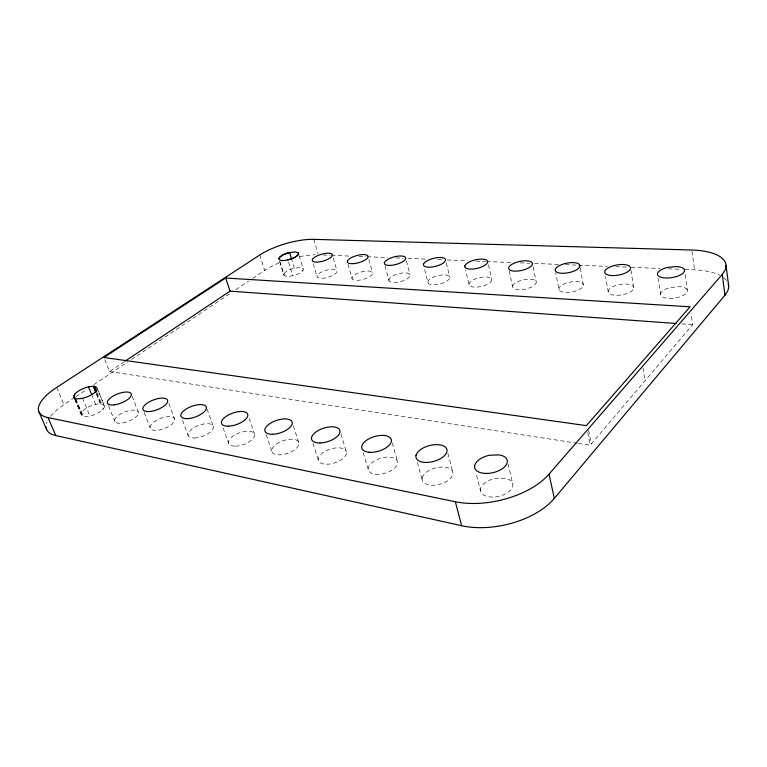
<?xml version="1.0" encoding="UTF-8"?>
<svg xmlns="http://www.w3.org/2000/svg" width="767" height="767" viewBox="0 0 767 767"><rect width="100%" height="100%" fill="white"/><g stroke="black" fill="none" stroke-linecap="round" stroke-linejoin="round"><path stroke-width="0.58" stroke-dasharray="3.83 2.88" d="M685.171 274.615L687.443 291.307A13.585 5.57 -8.6 0 1 668.632 298.353L666.753 298.171A13.585 5.57 -8.6 0 1 660.876 295.362L657.981 277.721M480.449 490.612L480.458 489.164A16.51 9.108 -12.6 0 1 495.233 478.445L504.907 478.215A16.51 9.108 -12.6 0 1 512.845 485.521L512.49 487.026A16.51 9.108 -12.6 0 1 488.119 496.661L486.038 496.115A16.51 9.108 -12.6 0 1 480.449 490.612L475.981 472.808M284.126 273.56A10.115 3.442 -16.7 0 1 294.365 268.191L299.792 267.578L302.936 268.623A10.115 3.442 -16.7 0 1 303.032 270.3L302.562 270.952A10.115 3.442 -16.7 0 1 292.735 275.746C289.926 276.101 285.736 277.472 283.761 274.749L283.78 274.183M279.888 261.768L284.068 275.248L284.039 273.56M469.03 284.586L469.059 283.857A11.639 4.487 -13.1 0 1 484.754 276.964L486.336 276.973A11.639 4.487 -13.1 0 1 491.733 280.176L491.455 280.943A11.639 4.487 -13.1 0 1 474.313 287.146L472.875 286.992A11.639 4.487 -13.1 0 1 469.03 284.586L465.627 270.032M630.953 270.233L633.753 288.469A13.01 5.283 -9.9 0 1 615.383 295.285L613.629 295.113A13.01 5.283 -9.9 0 1 608.346 292.409L605.508 276.657M427.823 282.275L427.909 281.566A11.275 4.257 -14 0 1 443.364 274.874L444.86 274.883A11.275 4.257 -14 0 1 449.721 277.98L449.395 278.718A11.275 4.257 -14 0 1 432.626 284.739L431.275 284.595A11.275 4.257 -14 0 1 427.823 282.275L424.324 268.335M580.398 268.124L583.38 285.803A12.493 5.005 -11.1 0 1 565.442 292.4L563.803 292.237A12.493 5.005 -11.1 0 1 559.047 289.638L555.749 272.889M82.117 411.678L81.206 414.324A12.368 4.717 -21.7 0 1 95.712 404.382C98.464 403.845 102.97 402.953 104.408 405.992L97.697 389.454M302.476 270.952L302.946 270.291M578.404 443.412L590.245 445.234L692.649 324.681L691.038 313.511M102.577 409.568L103.42 408.581M50.612 416.251A49.51 18.878 -21.8 0 1 63.987 404.64L74.907 397.325M75.904 396.664L86.834 389.348M93.785 384.698L127.562 362.101M131.531 359.445L231.864 292.323M235.843 289.658L248.757 281.019M252.727 278.363L264.644 270.387A40.478 13.787 -16.7 0 1 281.988 261.748M104.801 359.646L109.518 371.535L124.465 361.573M323.099 255.008L330.27 255.296M331.459 255.344L349.378 256.063M358.937 256.437L366.099 256.724M367.297 256.772L387.603 257.587M395.964 257.923L403.126 258.211M407.91 258.393L425.829 259.112M437.765 259.591L442.549 259.783M447.324 259.975L467.63 260.78M475.991 261.116L485.549 261.499M486.738 261.547L511.829 262.544M520.189 262.88L529.748 263.263M534.522 263.455L558.414 264.404M565.576 264.692L577.522 265.171M578.721 265.219L607.387 266.36M615.748 266.695L626.495 267.127M631.27 267.319L659.936 268.46M668.306 268.795L680.243 269.275M685.027 269.466L694.576 269.85A54.409 22.329 -8.6 0 1 719.887 275.315M294.279 268.182L291.987 260.377M681.911 323.904L692.649 324.681M109.518 371.535L577.215 443.23M100.381 403.864L96.009 392.915M95.635 404.362L92.136 395.628M104.408 405.992A12.368 4.717 -21.7 0 1 89.883 416.04L85.06 416.529L81.877 415.599L74.907 399.569M56.7 387.431L63.987 404.64M74.763 398.898L81.36 415.014M75.607 398.447L82.989 416.145L75.367 398.37M82.529 398.274L89.883 416.04M98.329 390.988L104.139 405.302M97.188 393.03L101.647 403.998M96.316 392.934L100.784 403.902M108.598 405.983L114.925 421.649M132.154 396.29L138.424 412.301A12.684 5.043 -21.4 0 1 121.608 423.116A12.684 5.043 -21.4 0 1 119.575 414.554A12.684 5.043 -21.4 0 1 138.424 412.301M144.206 412.56L150.198 427.928M168.826 403.634L174.627 419.012A13.01 5.398 -21 0 1 157.695 430.258A13.01 5.398 -21 0 1 154.953 421.304A13.01 5.398 -21 0 1 174.627 419.012M182.527 420.45L188.116 435.407M207.032 409.07L213.216 426.164M223.139 427.976L228.643 443.393M249.131 418.379L254.443 433.806M266.207 434.726L272.055 451.955M293.349 425.915L298.909 442.981A14.19 6.702 -18.9 0 1 279.485 454.869A14.19 6.702 -18.9 0 1 277.654 443.268A14.19 6.702 -18.9 0 1 298.909 442.981M312.946 443.412L318.267 460.066M259.773 254.999L264.644 270.387M279.591 261.279L283.848 274.749M288.584 262.17L292.735 275.746M340.932 433.997L346.396 451.821A14.669 7.229 -17.8 0 1 326.771 464.236A14.669 7.229 -17.8 0 1 323.885 452.031A14.669 7.229 -17.8 0 1 346.396 451.821M299.111 255.622L303.262 269.121M363.175 452.674L368.323 469.893M313.262 263.743L317.078 276.628M313.789 239.352L317.998 253.714M333.271 257.933L336.981 270.856M392.244 442.904L397.488 461.331M348.036 264.289L352.082 278.613M417.363 462.443L422.339 480.506M368.889 259.428L372.503 272.678M385.072 265.996L389.003 280.703M447.909 453.47L452.645 471.6M406.472 261.001L409.981 274.605M446.346 263.062L449.778 277.28M508.051 463.91L512.797 484.073M488.454 264.826L491.733 279.456M509.211 270.914L512.692 287.04A12.042 4.736 -12.2 0 0 516.968 289.533L518.502 289.696A12.042 4.736 -12.2 0 0 536.037 283.301L536.258 282.505A12.042 4.736 -12.2 0 0 530.265 279.188L528.597 279.169A12.042 4.736 -12.2 0 0 512.663 286.292L512.692 287.04M533.094 266.705L536.191 281.757M588.586 430.182L591.299 443.988M587.752 432.559L590.245 445.234M642.919 367.824L645.076 380.681M691.978 251.192L694.576 269.85M559.047 289.638L558.942 288.862A12.493 5.005 -11.1 0 1 575.125 281.518L576.889 281.537A12.493 5.005 -11.1 0 1 583.543 284.979M723.933 277.894A54.409 22.329 -8.6 0 1 726.79 280.866M660.588 294.528A13.585 5.57 -8.6 0 1 671.039 287.424L679.246 286.695A13.585 5.57 -8.6 0 1 687.453 290.425M608.154 291.604A13.01 5.283 -9.9 0 1 624.578 284.011L626.457 284.03A13.01 5.283 -9.9 0 1 633.839 287.615M46.442 423.624A49.51 18.878 -21.8 0 1 47.075 421.86M299.561 256.657A40.478 13.787 -16.7 0 1 315.132 254.788M422.224 477.831L422.099 479.202A15.81 8.427 -14.7 0 0 426.903 484.38L428.801 484.888A15.81 8.427 -14.7 0 0 452.425 475.674L452.885 474.255A15.81 8.427 -14.7 0 0 446.03 467.381L443.93 467.122A15.81 8.427 -14.7 0 0 422.224 477.831M389.013 279.409L388.879 280.08A10.939 4.036 -14.8 0 0 391.975 282.323L393.25 282.467A10.939 4.036 -14.8 0 0 409.655 276.619L410.029 275.899A10.939 4.036 -14.8 0 0 405.657 272.908L404.228 272.899A10.939 4.036 -14.8 0 0 389.013 279.409M352.187 277.357L352.005 278.009A10.642 3.825 -15.5 0 0 354.785 280.185L355.984 280.31A10.642 3.825 -15.5 0 0 372.043 274.634L372.446 273.934A10.642 3.825 -15.5 0 0 368.524 271.039L367.172 271.029A10.642 3.825 -15.5 0 0 352.187 277.357M317.279 275.411L317.049 276.043A10.364 3.624 -16.2 0 0 319.532 278.153L320.673 278.277A10.364 3.624 -16.2 0 0 336.397 272.745L336.838 272.064A10.364 3.624 -16.2 0 0 333.319 269.265L332.025 269.255A10.364 3.624 -16.2 0 0 317.279 275.411M235.469 446.135A13.768 6.222 -19.7 0 0 254.682 434.755A13.768 6.222 -19.7 0 0 234.558 435.09A13.768 6.222 -19.7 0 0 235.469 446.135M194.396 437.995A13.375 5.791 -20.4 0 0 213.379 427.066A13.375 5.791 -20.4 0 0 194.281 427.459A13.375 5.791 -20.4 0 0 194.396 437.995M375.609 474.236A15.206 7.804 -16.4 0 0 397.68 462.549A15.206 7.804 -16.4 0 0 375.514 460.334A15.206 7.804 -16.4 0 0 375.609 474.236"/><path stroke-width="1.15" d="M278.929 258.479C279.974 261.978 285.171 260.195 287.798 259.898A10.172 3.327 -16.7 0 0 297.711 255.162L298.19 254.51A10.172 3.327 -16.7 0 0 298.2 252.899L295.151 251.912L289.523 252.554A10.172 3.327 -16.7 0 0 279.188 257.875L279.006 258.489M74.802 394.104L73.843 396.692A12.464 4.564 -21.5 0 1 88.55 386.865C91.225 386.443 95.76 385.293 97.246 388.351A12.464 4.564 -21.5 0 1 82.529 398.274C79.835 398.648 75.147 399.895 73.843 396.692L74.763 398.898M46.02 426.922A49.51 18.878 -21.8 0 0 55.809 435.56L461.657 525.721A66.144 36.548 -12.6 0 0 554.32 498.387L724.949 295.228L727.452 291.46A54.409 22.329 -8.6 0 0 728.362 284.173M48.043 417.612L455.339 501.752A66.844 35.627 -12.8 0 0 549.038 474.15L722.274 274.385L724.805 270.693A54.869 21.668 -8.9 0 0 691.815 250.032L313.789 239.352A40.737 13.327 -16.7 0 0 259.773 254.999L56.7 387.431A49.903 18.293 -21.5 0 0 48.043 417.612L55.809 435.56M95.367 391.851L96.23 390.882M125.462 360.902L230.062 291.144L675.957 323.473M225.671 278.018L103.938 357.489L586.391 425.647L690.079 306.81L225.671 278.018L230.062 291.144M298.2 252.899L298.286 252.899A10.172 3.327 -16.7 0 1 298.277 254.519L297.797 255.162A10.172 3.327 -16.7 0 1 287.884 259.908L287.798 259.898M279.198 259.514L278.9 259.035M88.464 386.856L91.685 394.526M39.05 412.128L46.768 429.836M94.514 386.443L96.738 391.927M93.641 386.357L95.875 391.841M93.325 386.338L95.559 391.812M291.642 259.256L289.61 252.564A10.172 3.327 -16.7 0 0 279.274 257.885M455.339 501.752L461.657 525.721M549.038 474.15L554.32 498.387M722.274 274.385L724.949 295.228M726.042 265.305L728.65 285.928M684.528 270.089L684.519 270.952A13.701 5.407 -8.9 0 1 665.535 277.999L663.647 277.846A13.701 5.407 -8.9 0 1 657.741 275.171L657.463 274.365A13.701 5.407 -8.9 0 1 668.019 267.347L676.283 266.552A13.701 5.407 -8.9 0 1 684.528 270.089M474.62 465.828L474.591 467.247A16.692 8.888 -12.8 0 0 480.18 472.568L482.27 473.086A16.692 8.888 -12.8 0 0 506.929 463.441L507.294 461.964A16.692 8.888 -12.8 0 0 499.346 454.908L489.595 455.224A16.692 8.888 -12.8 0 0 474.62 465.828M464.869 265.967L464.84 266.676A11.726 4.353 -13.3 0 0 468.675 268.968L470.123 269.102A11.726 4.353 -13.3 0 0 487.409 262.908L487.697 262.161A11.726 4.353 -13.3 0 0 482.29 259.102L480.708 259.102A11.726 4.353 -13.3 0 0 464.869 265.967M416.021 455.32L415.877 456.662A15.973 8.207 -14.8 0 0 420.671 461.657L422.588 462.137A15.973 8.207 -14.8 0 0 446.471 452.923L446.94 451.533A15.973 8.207 -14.8 0 0 440.095 444.879L437.986 444.649A15.973 8.207 -14.8 0 0 416.021 455.32M630.57 267.923L630.474 268.747A13.116 5.12 -10.1 0 1 611.951 275.564L610.187 275.411A13.116 5.12 -10.1 0 1 604.885 272.841L604.703 272.064A13.116 5.12 -10.1 0 1 621.28 264.51L623.159 264.51A13.116 5.12 -10.1 0 1 630.57 267.923M423.547 264.164L423.451 264.855A11.352 4.123 -14.1 0 0 426.903 267.069L428.254 267.194A11.352 4.123 -14.1 0 0 445.157 261.183L445.493 260.454A11.352 4.123 -14.1 0 0 440.642 257.501L439.136 257.511A11.352 4.123 -14.1 0 0 423.547 264.164M579.977 265.881L579.814 266.676A12.598 4.851 -11.3 0 1 561.712 273.273L560.073 273.129A12.598 4.851 -11.3 0 1 555.308 270.655L555.203 269.907A12.598 4.851 -11.3 0 1 571.53 262.602L573.313 262.602A12.598 4.851 -11.3 0 1 579.977 265.881M384.497 262.467L384.353 263.129A11.016 3.902 -14.9 0 0 387.44 265.277L388.725 265.392A11.016 3.902 -14.9 0 0 405.254 259.553L405.628 258.843A11.016 3.902 -14.9 0 0 401.275 255.996L399.847 255.996A11.016 3.902 -14.9 0 0 384.497 262.467M347.547 260.857L347.355 261.499A10.709 3.701 -15.6 0 0 350.116 263.57L351.324 263.685A10.709 3.701 -15.6 0 0 367.508 258.009L367.92 257.328A10.709 3.701 -15.6 0 0 364.009 254.558L362.647 254.567A10.709 3.701 -15.6 0 0 347.547 260.857M532.442 263.963L532.212 264.74A12.138 4.592 -12.3 0 1 514.532 271.125L512.989 270.991A12.138 4.592 -12.3 0 1 508.713 268.603L508.684 267.875A12.138 4.592 -12.3 0 1 524.762 260.799L526.44 260.799A12.138 4.592 -12.3 0 1 532.442 263.963M312.514 259.332L312.284 259.955A10.431 3.509 -16.2 0 0 314.758 261.969L315.899 262.074A10.431 3.509 -16.2 0 0 331.737 256.552L332.188 255.881A10.431 3.509 -16.2 0 0 328.679 253.206L327.384 253.215A10.431 3.509 -16.2 0 0 312.514 259.332M228.393 426.184A13.883 6.05 -19.6 0 0 247.846 414.899A13.883 6.05 -19.6 0 0 227.607 415.426A13.883 6.05 -19.6 0 0 228.393 426.184M320.031 442.962A14.803 7.028 -17.7 0 0 339.915 430.651A14.803 7.028 -17.7 0 0 317.26 431.073A14.803 7.028 -17.7 0 0 320.031 442.962M114.283 404.851A12.78 4.89 -21.2 0 0 131.32 394.161A12.78 4.89 -21.2 0 0 112.356 396.539A12.78 4.89 -21.2 0 0 114.283 404.851M150.437 411.457A13.116 5.235 -20.7 0 0 167.58 400.336A13.116 5.235 -20.7 0 0 147.791 402.761A13.116 5.235 -20.7 0 0 150.437 411.457M187.206 418.638A13.49 5.618 -20.2 0 0 206.419 407.814A13.49 5.618 -20.2 0 0 187.225 408.38A13.49 5.618 -20.2 0 0 187.206 418.638M272.553 434.266A14.324 6.51 -18.7 0 0 292.237 422.492A14.324 6.51 -18.7 0 0 270.847 422.972A14.324 6.51 -18.7 0 0 272.553 434.266M369.1 452.252A15.35 7.593 -16.4 0 0 391.438 440.632A15.35 7.593 -16.4 0 0 369.138 438.686A15.35 7.593 -16.4 0 0 369.1 452.252"/></g></svg>
